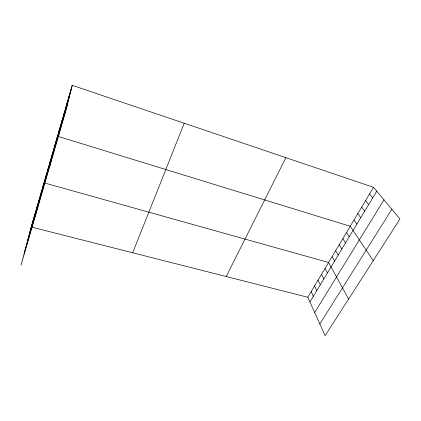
<?xml version="1.0" encoding="UTF-8"?>
<svg xmlns="http://www.w3.org/2000/svg" width="421" height="421" viewBox="0 0 421 421"><rect width="100%" height="100%" fill="white"/><g stroke="black" fill="none" stroke-linecap="round" stroke-linejoin="round"><path stroke-width="0.63" d="M72.233 85.337L65.781 111.091L21.05 265.125L31.217 227.003L72.233 85.337L373.538 187.313L399.95 219.02L325.123 335.663L307.804 297.247L31.217 227.003M68.881 97.319L69.686 94.136M63.839 114.733L64.708 111.333M66.344 106.092L67.181 102.798M61.377 123.242L62.271 119.743M49.562 166.937L57.509 136.199L350.246 226.266L373.253 260.636M58.945 131.626L59.871 128.031M51.872 156.059L52.878 152.186M54.193 148.034L55.177 144.25M47.32 171.763L48.378 167.726M49.578 163.969L50.615 160.012M34.848 217.61L44.005 182.835L328.59 262.488L348.609 299.052M45.094 179.451L46.178 175.336M34.169 217.178L35.359 212.689M36.306 209.8L37.474 205.385M38.474 202.317L39.621 197.975M40.669 194.728L41.8 190.46M32.064 224.451L33.275 219.899M29.986 231.624L71.459 88.415M27.218 242.007L69.718 95.378M24.186 253.374L67.792 103.066M132.704 252.779L184.224 123.242M226.198 276.523L285.912 157.659M307.804 297.247L373.538 187.313M309.935 301.968L376.753 191.176M314.687 312.514L383.968 199.838M319.844 323.954L391.84 209.284M369.538 194.007L372.68 197.933M365.581 200.622L368.659 204.601M361.676 207.153L364.686 211.189M357.818 213.6L360.76 217.694M354.014 219.972L356.887 224.119M346.53 232.487L349.277 236.734M342.857 238.628L345.541 242.928M339.226 244.701L341.852 249.048M335.637 250.7L338.205 255.094M332.095 256.631L334.6 261.067M325.023 268.456L327.417 272.982M321.497 274.35L323.838 278.918M318.013 280.175L320.297 284.785M314.571 285.933L316.803 290.579M311.166 291.627L313.35 296.31"/></g></svg>
